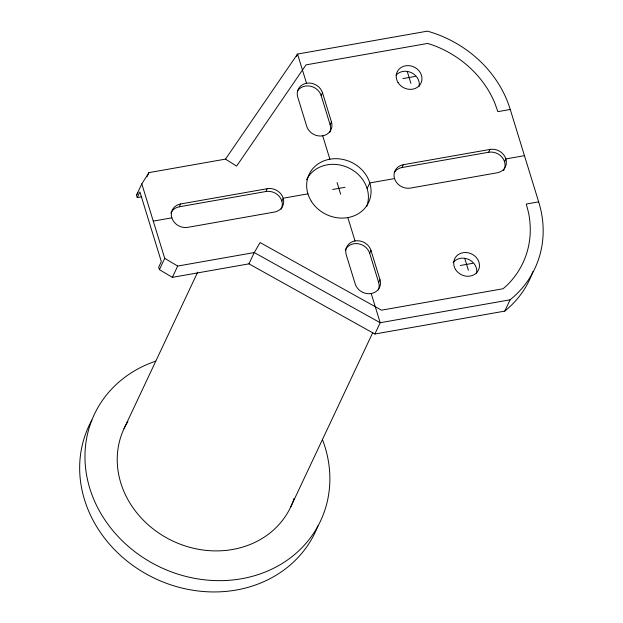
<?xml version="1.0" encoding="UTF-8"?>
<svg xmlns="http://www.w3.org/2000/svg" width="623" height="623" viewBox="0 0 623 623"><rect width="100%" height="100%" fill="white"/><g stroke="black" fill="none" stroke-linecap="round" stroke-linejoin="round"><path stroke-width="0.93" d="M137.247 197.577L139.902 191.931L161.326 261.574L158.67 267.22L159.41 269.634L172.376 277.352L248.943 263.848L374.875 334.006L504.786 311.103L510.097 299.819A111.813 98.45 25.2 0 0 538.825 202.389L510.253 109.469L497.878 111.649L494.896 103.309A98.652 86.854 25.2 0 0 433.219 45.245L427.651 43.431L306.025 64.87L236.592 166.146L225.503 159.114L148.936 172.618L141.81 183.871L136.499 195.155L137.247 197.577L141.662 196.798M146.896 176.955L148.936 172.618M170.866 213.097A13.153 11.58 25.2 0 1 179.276 206.797L180.608 203.978L267.22 188.707A13.153 11.58 25.2 0 1 283.185 198.207L307.926 193.839M159.41 269.634L164.721 258.35L141.81 183.871M172.376 277.352L177.687 266.06L254.254 252.564L380.186 322.722L510.097 299.819M296.314 56.662L297.537 54.053L427.448 31.15A111.813 98.45 25.2 0 1 510.081 108.939L510.253 109.469M124.024 428.671L197.686 272.134M179.276 206.797L265.889 191.526L267.22 188.707M329.769 132.341A13.153 11.58 25.2 0 0 330.143 124.779L321.156 95.576L322.488 92.757A13.153 11.58 25.2 0 0 306.524 83.256L297.537 54.053L225.503 159.114M248.943 263.848L254.254 252.564L260.095 242.549L381.486 310.176L503.111 288.729L507.044 285.241A98.652 86.854 25.2 0 0 528.491 212.521L526.303 204.048L538.677 201.86M281.853 201.027L283.185 198.207A13.153 11.58 25.2 0 1 274.4 212.069L187.796 227.34A13.153 11.58 25.2 0 1 171.831 217.84L153.266 221.11M330.143 124.779L331.467 121.96L322.488 92.757M367.134 188.574L369.789 182.936L394.538 178.575A13.153 11.58 25.2 0 0 410.502 188.068L497.115 172.805A13.153 11.58 25.2 0 0 505.892 158.935L524.465 155.664M394.297 172.493A13.153 11.58 25.2 0 1 401.991 167.532L403.315 164.706L489.927 149.442A13.153 11.58 25.2 0 1 505.892 158.935L504.568 161.762M378.286 290.038A13.153 11.58 25.2 0 0 378.652 282.476L369.673 253.273L370.997 250.454A13.153 11.58 25.2 0 0 355.032 240.953L347.844 217.591M378.652 282.476L379.983 279.657L370.997 250.454M290.816 506.764L372.756 332.635M374.875 334.006L380.186 322.722L371.199 293.519A13.153 11.58 25.2 0 1 355.235 284.018L346.248 254.815A13.153 11.58 25.2 0 1 355.032 240.953M401.991 167.532L488.603 152.261L489.927 149.442M137.013 194.353L138.026 192.741M402.91 78.576L415.284 76.395M332.674 189.478L345.049 187.297M460.405 265.476L472.779 263.295M164.721 258.35L177.687 266.06M407.302 71.645L410.892 83.326M464.797 258.545L468.387 270.226M306.524 83.256A13.153 11.58 25.2 0 0 297.739 97.118L306.726 126.321A13.153 11.58 25.2 0 0 322.691 135.822L329.879 159.184M337.066 182.547L340.656 194.228M488.603 152.261A13.153 11.58 25.2 0 1 502.247 157.455A13.153 11.58 25.2 0 1 503.485 170.655M297.498 91.044A13.153 11.58 25.2 0 1 310.199 86.138A13.153 11.58 25.2 0 1 321.156 95.576M265.889 191.526A13.153 11.58 25.2 0 1 279.268 196.401A13.153 11.58 25.2 0 1 281.152 209.273M171.831 217.84A13.153 11.58 25.2 0 1 180.608 203.978M306.594 179.712A32.887 28.954 25.2 0 1 347.907 167.54A32.887 28.954 25.2 0 1 366.581 206.602M394.538 178.575A13.153 11.58 25.2 0 1 403.315 164.706M396.057 75.188A13.153 11.58 25.2 0 1 411.515 72.72A13.153 11.58 25.2 0 1 419.123 86.34M331.467 121.96A13.153 11.58 25.2 0 1 322.691 135.822M453.077 262.688A13.153 11.58 25.2 0 1 468.613 259.433A13.153 11.58 25.2 0 1 476.618 273.24M532.883 271.628A111.813 98.45 25.2 0 1 504.786 311.103M345.29 250.072A13.153 11.58 25.2 0 1 357.875 243.694A13.153 11.58 25.2 0 1 369.673 253.273M379.983 279.657A13.153 11.58 25.2 0 1 371.199 293.519M294.134 498.291A92.087 81.076 25.2 0 1 173.552 541.387A92.087 81.076 25.2 0 1 127.91 421.467M322.582 439.916A125.021 110.076 25.2 0 1 252.401 576.314A125.021 110.076 25.2 0 1 94.898 501.904A125.021 110.076 25.2 0 1 155.828 361.13M317.948 525.898A125.021 110.076 25.2 0 1 155.493 578.728A125.021 110.076 25.2 0 1 91.9 420.073M311.305 201.213A32.887 28.954 25.2 0 0 367.087 205.177A32.887 28.954 25.2 0 0 338.188 158.772A32.887 28.954 25.2 0 0 311.305 201.213M398.074 82.618A13.153 11.58 25.2 0 0 420.385 84.206A13.153 11.58 25.2 0 0 408.828 65.641A13.153 11.58 25.2 0 0 398.074 82.618M455.569 269.518A13.153 11.58 25.2 0 0 477.88 271.106A13.153 11.58 25.2 0 0 466.323 252.541A13.153 11.58 25.2 0 0 455.569 269.518"/></g></svg>
